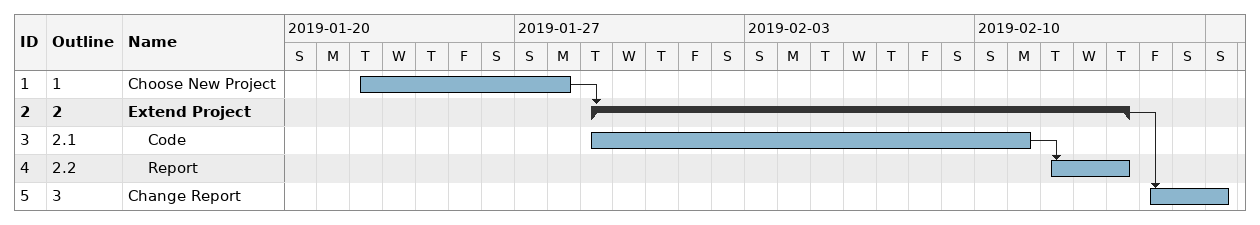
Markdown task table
| ID | WBS | Task | Start | Finish | Predecessors |
|---|---|---|---|---|---|
| 1 | 1 | Choose New Project | 2019-01-22 | 2019-01-28 |  |
| 2 | 2 | **Extend Project** | 2019-01-29 | 2019-02-14 | 1 |
| 3 | 2.1 | Code | 2019-01-29 | 2019-02-11 |  |
| 4 | 2.2 | Report | 2019-02-12 | 2019-02-14 | 3 |
| 5 | 3 | Change Report | 2019-02-15 | 2019-02-17 | 2 |
